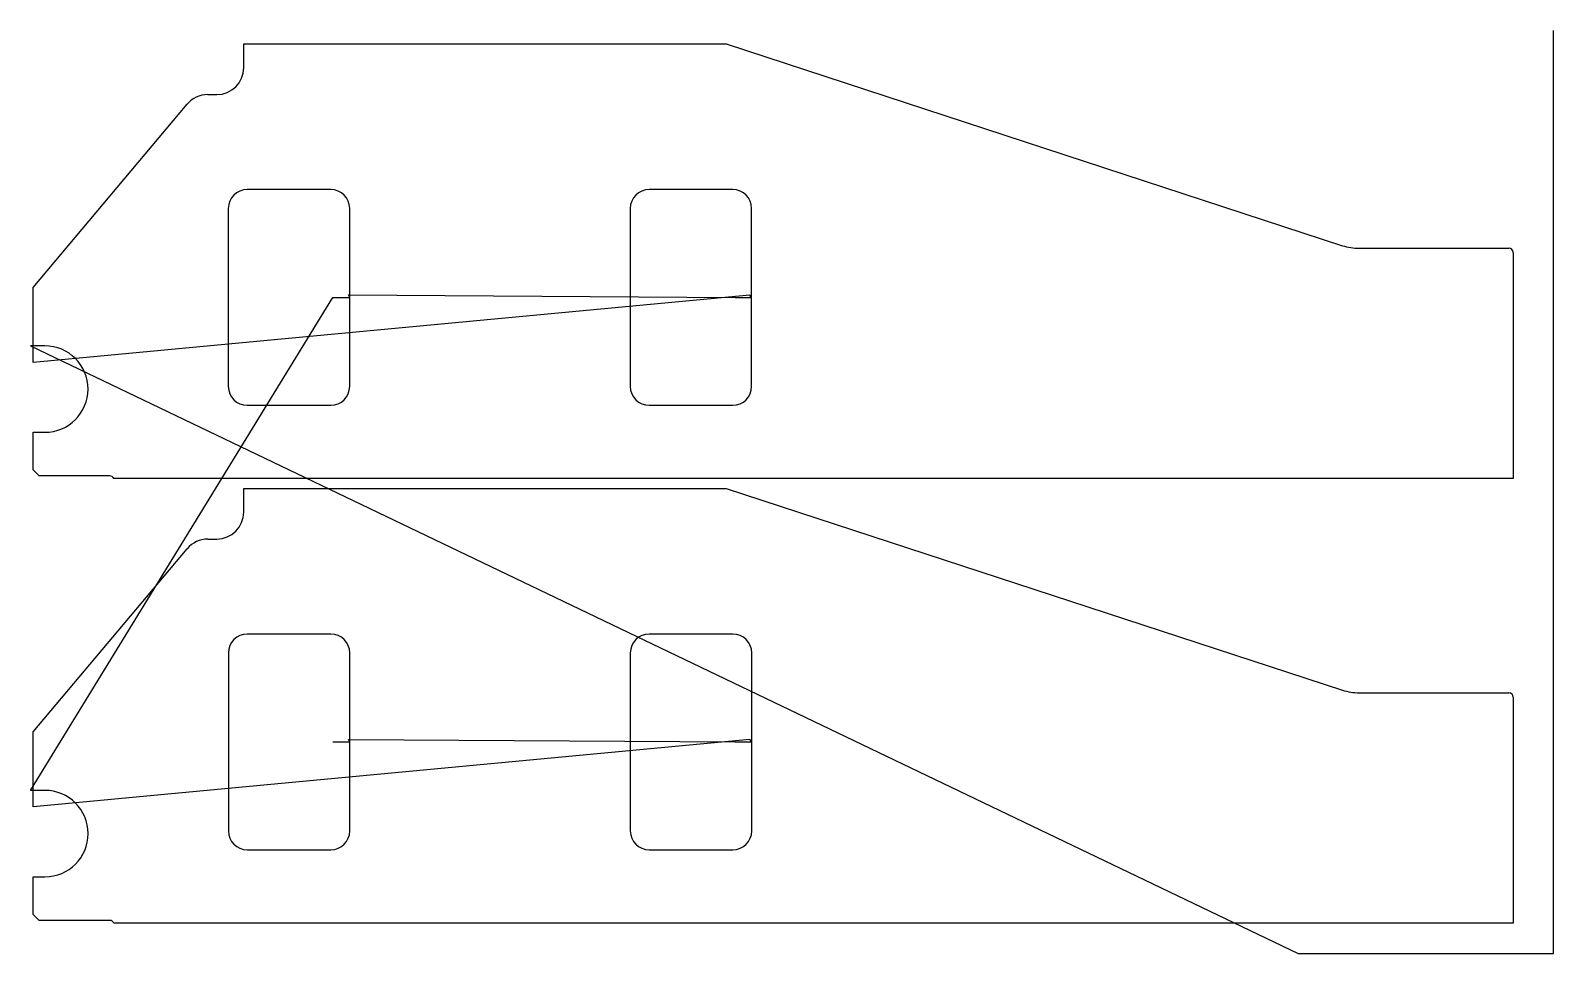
# Model space of a CAD drawing. Header units: metres. Extents: x 14 to 2837, y 1288 to 3000.
import ezdxf

# ---------------------------------------------------------------- set-up
doc = ezdxf.new("R2010")
doc.units = ezdxf.units.M

msp = doc.modelspace()

# ---------------------------------------------------------------- linework, layer by layer
at = {"layer": 'TOOL_0'}
for p, q in [((2836.804, 2999), (2836.804, 3000)), ((2836.804, 1288.497), (2836.804, 2999)), ((409.057, 2931.053), (409.057, 2975.053)), ((409.057, 2975.053), (1303.23, 2975.053)), ((1303.23, 2975.053), (2445.705, 2600.968)), ((342.312, 2881.053), (359.057, 2881.053)), ((19.057, 2523.599), (304.01, 2863.192)), ((570.557, 2705.053), (415.557, 2705.053)), ((1315.557, 2705.053), (1160.557, 2705.053)), ((380.557, 2670.053), (380.557, 2340.053)), ((605.557, 2505.053), (605.557, 2670.053)), ((1125.557, 2670.053), (1125.557, 2340.053)), ((1350.557, 2505.053), (1350.557, 2670.053)), ((2476.511, 2596.053), (2754.057, 2596.053)), ((2762.057, 2588.053), (2762.057, 2169.053)), ((19.057, 2415.053), (19.057, 2523.599)), ((13.953, 1590.909), (574.383, 2505.053)), ((1347.206, 2509.268), (19.057, 2384.382)), ((574.383, 2505.053), (605.557, 2505.053)), ((605.557, 2505.053), (603.506, 2509.615)), ((603.506, 2509.615), (1319.943, 2505.053)), ((605.557, 2340.053), (605.557, 2505.053)), ((1319.943, 2505.053), (1350.557, 2505.053)), ((1350.557, 2505.053), (1347.206, 2509.268)), ((1350.557, 2340.053), (1350.557, 2505.053)), ((19.057, 2415.053), (13.846, 2415.053)), ((13.846, 2415.053), (2363.248, 1288.497)), ((19.057, 2384.382), (19.057, 2415.053)), ((40.557, 2415.053), (19.057, 2415.053)), ((415.557, 2305.053), (570.557, 2305.053)), ((1160.557, 2305.053), (1315.557, 2305.053)), ((19.057, 2185.139), (19.057, 2255.053)), ((19.057, 2255.053), (40.557, 2255.053)), ((30.143, 2174.053), (19.057, 2185.139)), ((160.557, 2174.053), (30.143, 2174.053)), ((2762.057, 2169.053), (168.619, 2169.053)), ((409.164, 2106.909), (409.164, 2150.909)), ((409.164, 2150.909), (1303.337, 2150.909)), ((1303.337, 2150.909), (2445.812, 1776.824)), ((19.164, 1699.455), (304.117, 2039.048)), ((342.419, 2056.909), (359.164, 2056.909)), ((570.664, 1880.909), (415.664, 1880.909)), ((1315.664, 1880.909), (1160.664, 1880.909)), ((380.664, 1845.909), (380.664, 1515.909)), ((605.664, 1680.909), (605.664, 1845.909)), ((1125.664, 1845.909), (1125.664, 1515.909)), ((1350.664, 1680.909), (1350.664, 1845.909)), ((2476.618, 1771.909), (2754.164, 1771.909)), ((2762.164, 1763.909), (2762.164, 1344.909)), ((19.164, 1590.909), (19.164, 1699.455)), ((1347.313, 1685.124), (19.164, 1560.238)), ((574.49, 1680.909), (605.664, 1680.909)), ((605.664, 1680.909), (603.613, 1685.471)), ((603.613, 1685.471), (1320.05, 1680.909)), ((605.664, 1515.909), (605.664, 1680.909)), ((1320.05, 1680.909), (1350.664, 1680.909)), ((1350.664, 1680.909), (1347.313, 1685.124)), ((1350.664, 1515.909), (1350.664, 1680.909)), ((19.164, 1590.909), (13.953, 1590.909)), ((19.164, 1560.238), (19.164, 1590.909)), ((40.664, 1590.909), (19.164, 1590.909)), ((415.664, 1480.909), (570.664, 1480.909)), ((1160.664, 1480.909), (1315.664, 1480.909)), ((19.164, 1360.995), (19.164, 1430.909)), ((19.164, 1430.909), (40.664, 1430.909)), ((30.25, 1349.909), (19.164, 1360.995)), ((160.664, 1349.909), (30.25, 1349.909)), ((2762.164, 1344.909), (168.726, 1344.909)), ((2363.248, 1288.497), (2836.804, 1288.497))]:
    msp.add_line(p, q, dxfattribs=at)
for centre, radius, start, end in [((359.057, 2931.053), 50, 270, 0), ((342.357, 2830.957), 50.096, 90.051467, 139.949143), ((415.557, 2670.053), 35, 90, 180), ((570.557, 2670.053), 35, 0, 90), ((1160.557, 2670.053), 35, 90, 180), ((1315.557, 2670.053), 35, 0, 90), ((2476.512, 2695.053), 99, 251.869589, 269.999421), ((2754.057, 2588.053), 8, 0, 90), ((40.557, 2335.053), 80, 270, 90), ((415.557, 2340.053), 35, 180, 270), ((570.557, 2340.053), 35, 270, 0), ((1160.557, 2340.053), 35, 180, 270), ((1315.557, 2340.053), 35, 270, 0), ((160.523, 2164.998), 9.055, 26.604669, 89.784865), ((359.164, 2106.909), 50, 270, 0), ((342.464, 2006.813), 50.096, 90.051467, 139.949143), ((415.664, 1845.909), 35, 90, 180), ((570.664, 1845.909), 35, 0, 90), ((1160.664, 1845.909), 35, 90, 180), ((1315.664, 1845.909), 35, 0, 90), ((2476.619, 1870.909), 99, 251.869589, 269.999421), ((2754.164, 1763.909), 8, 0, 90), ((40.664, 1510.909), 80, 270, 90), ((415.664, 1515.909), 35, 180, 270), ((570.664, 1515.909), 35, 270, 0), ((1160.664, 1515.909), 35, 180, 270), ((1315.664, 1515.909), 35, 270, 0), ((160.63, 1340.854), 9.055, 26.604669, 89.784865)]:
    msp.add_arc(centre, radius, start, end, dxfattribs=at)

doc.saveas('drawing.dxf')
